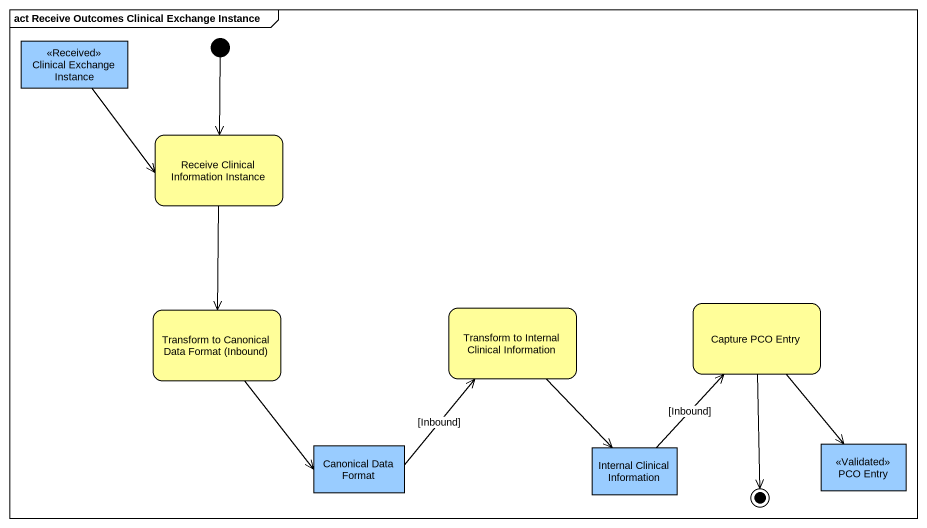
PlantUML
@startuml
mainframe act Receive Outcomes Clinical Exchange Instance
hide empty description
state "Clinical Exchange Instance" as Clinical_Exchange_Instance <<Received>> #99CCFF
state "Receive Clinical Information Instance" as Receive_Clinical #FFFE99
state "Transform to Canonical Data Format (Inbound)" as Transform_to_Canonical_Data #FFFE99
state "Transform to Internal Clinical Information" as Transform_to_Internal #FFFE99
state "Capture PCO Entry" as Capture_PCO_Entry #FFFE99
state "Canonical Data Format" as Canonical_Data_Format <<object>> #99CCFF
state "Internal Clinical Information" as Internal_Clinical <<object>> #99CCFF
state "PCO Entry" as PCO_Entry <<Validated>> #99CCFF
[*] --> Receive_Clinical
Clinical_Exchange_Instance --> Receive_Clinical
Receive_Clinical --> Transform_to_Canonical_Data
Transform_to_Canonical_Data --> Canonical_Data_Format
Transform_to_Internal --> Internal_Clinical
Capture_PCO_Entry --> PCO_Entry
Canonical_Data_Format -up-> Transform_to_Internal : [Inbound]
Internal_Clinical -up-> Capture_PCO_Entry : [Inbound]
Capture_PCO_Entry --> [*]
@enduml
